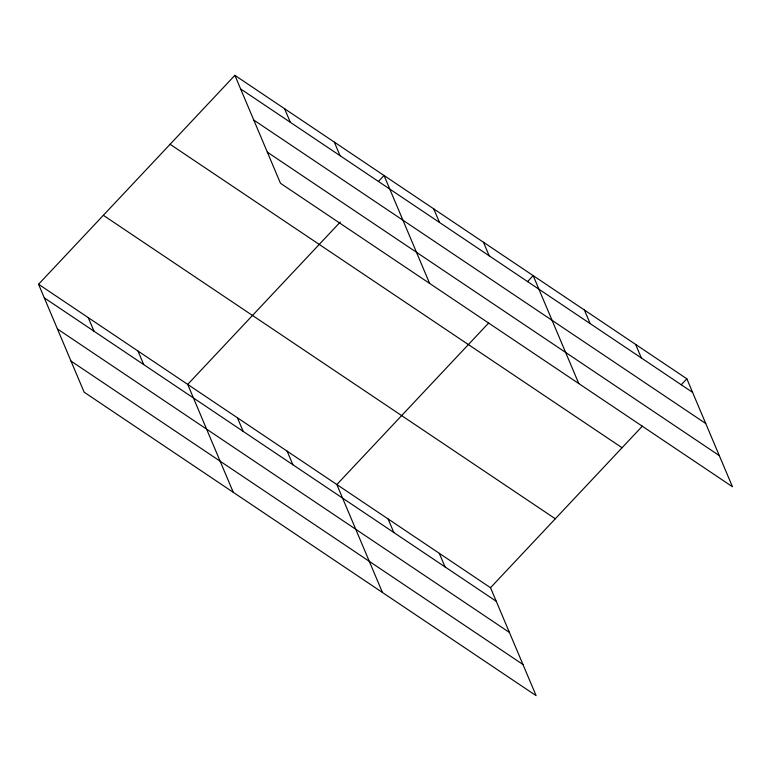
<?xml version="1.0" encoding="UTF-8"?>
<svg xmlns="http://www.w3.org/2000/svg" width="771" height="771" viewBox="0 0 771 771"><rect width="100%" height="100%" fill="white"/><g stroke="black" fill="none" stroke-linecap="round" stroke-linejoin="round"><path stroke-width="1.16" d="M38.55 284.258L490.52 587.714L536.115 695.654L84.145 392.198L38.55 284.258L234.885 75.346L686.855 378.802L732.45 486.742L280.48 183.286L234.885 75.346M340.3 222.019L187.7 384.401L233.295 492.341M378.368 181.522L384.035 175.489L429.63 283.429M488.641 323.03L336.85 484.545L382.445 592.475M527.518 281.656L533.185 275.632L578.78 383.563M490.52 587.714L642.31 426.199M681.188 384.835L686.855 378.802M240.619 88.925L692.589 392.381M253.775 120.064L705.744 423.52M267.325 152.147L719.295 455.603M170.092 144.283L622.062 447.749M103.343 215.311L555.313 518.777M44.284 297.837L496.254 601.293M57.44 328.976L509.409 632.432M70.99 361.059L522.96 664.515M635.632 344.415L641.366 357.995M584.408 310.019L590.143 323.598M483.465 242.248L489.2 255.827M433.755 208.864L439.489 222.443M334.315 142.105L340.05 155.684M284.595 108.721L290.339 122.3M439.297 553.327L445.031 566.907M388.073 518.931L393.808 532.51M287.13 451.16L292.874 464.74M237.42 417.776L243.154 431.355M137.98 351.017L143.714 364.596M88.27 317.633L94.004 331.212"/></g></svg>
